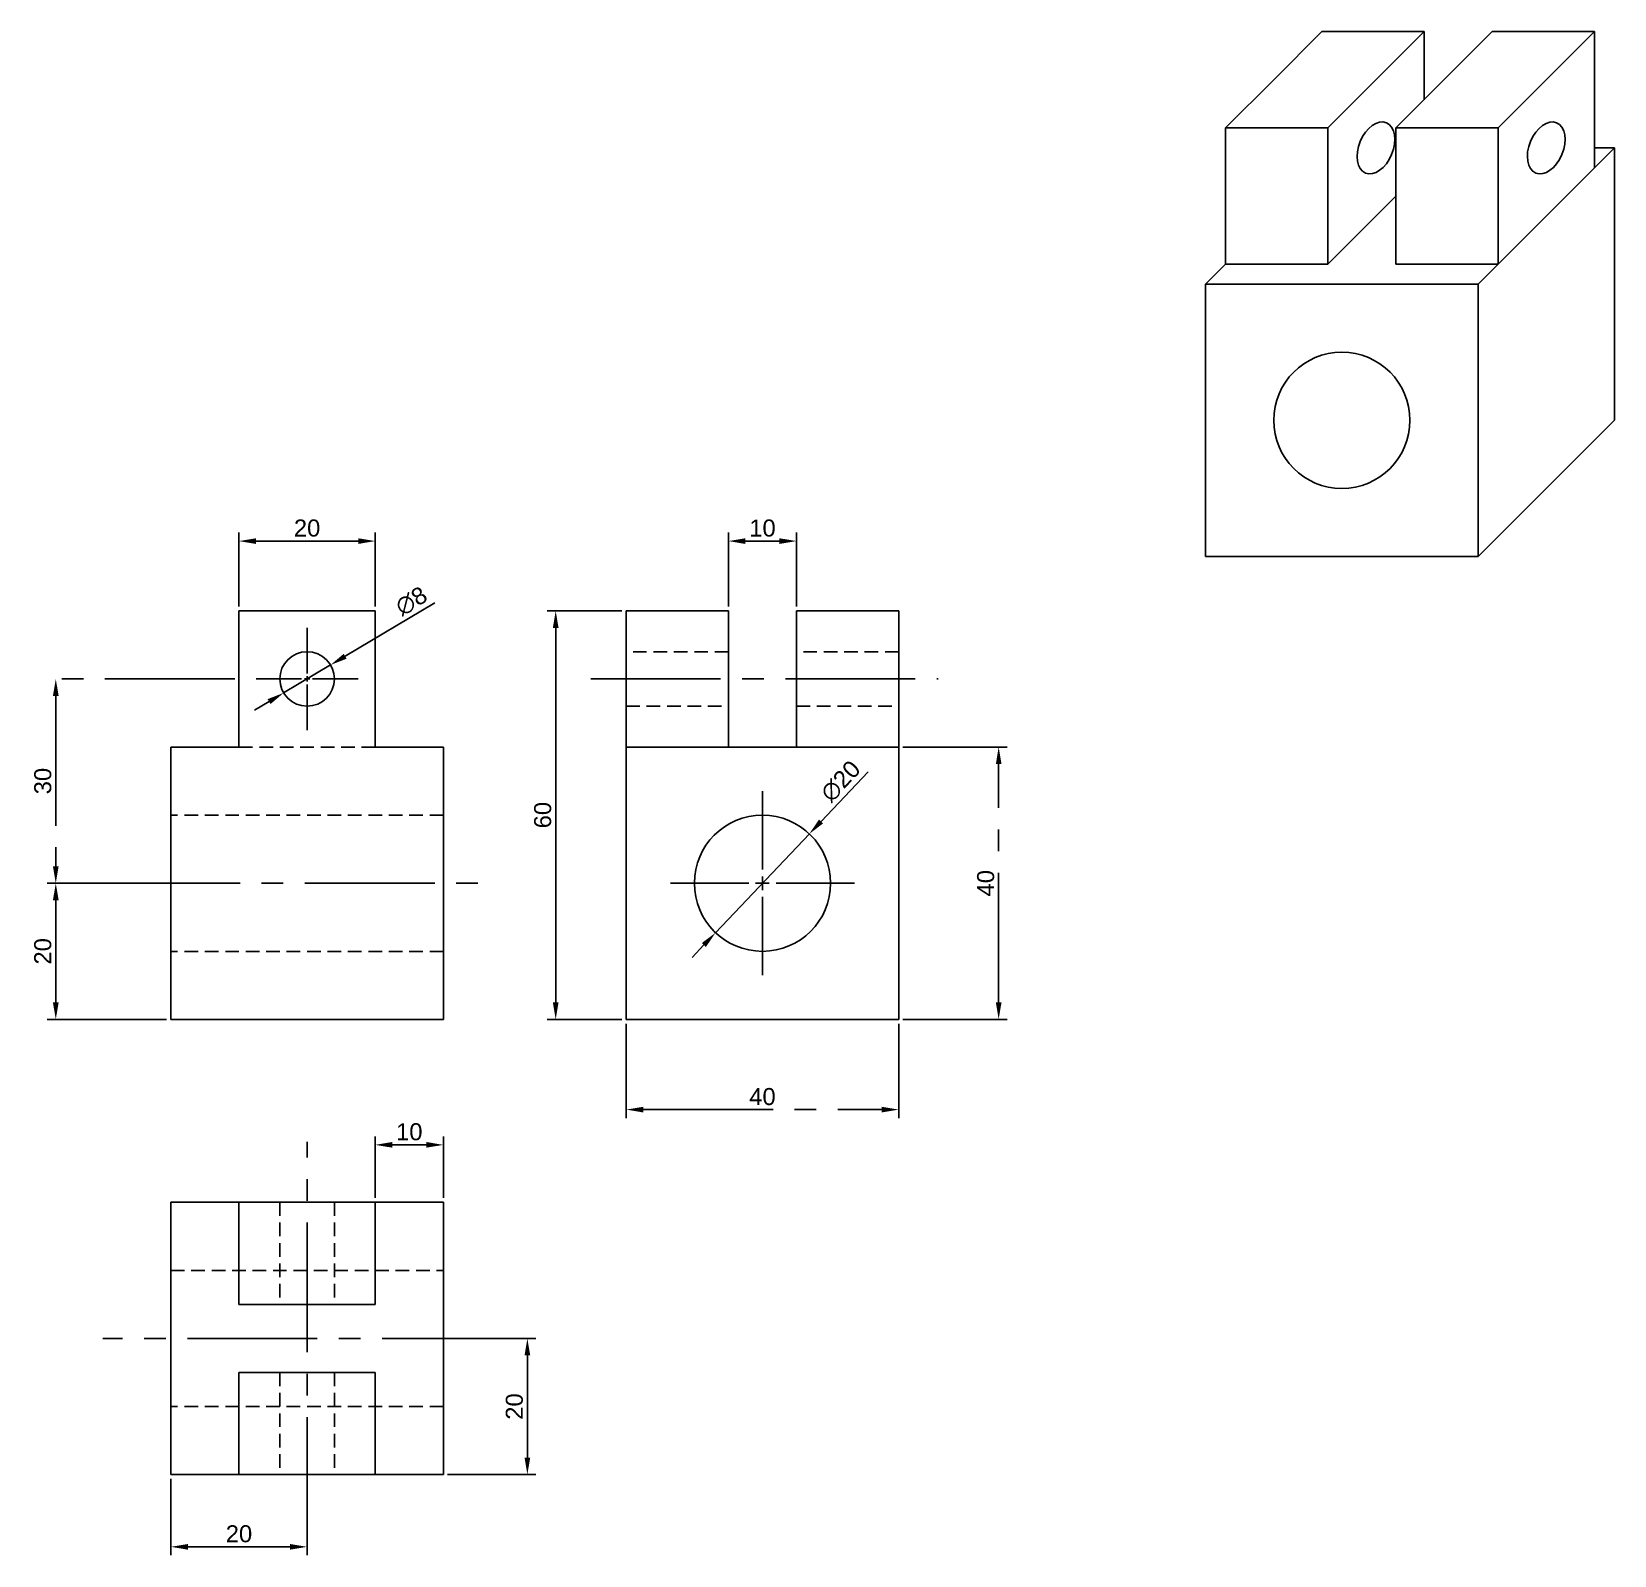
# Model space of a CAD drawing. Header units: millimetres. Extents: x 1980 to 2212, y 2470 to 2694.
import ezdxf

# ---------------------------------------------------------------- set-up
doc = ezdxf.new("R2010")
doc.units = ezdxf.units.MM
doc.linetypes.add('CENTRO2', pattern=[28.575, 19.05, -3.175, 3.175, -3.175])
doc.linetypes.add('JIS_02_2.0', pattern=[3, 2, -1])
doc.layers.add('centro', color=1, linetype='CENTRO2')
doc.layers.add('tracejada', color=7, linetype='JIS_02_2.0')
doc.styles.get("Standard").update_dxf_attribs({"font": 'arial.ttf'})
doc.dimstyles.new('ISO-25', dxfattribs={"dimtxt": 2.5, "dimasz": 2.5, "dimexe": 1.25, "dimexo": 0.625, "dimtad": 1, "dimtxsty": 'Standard', "dimcen": 2.5, "dimadec": 0, "dimazin": 0, "dimtfac": 1, "dimtmove": 0, "dimatfit": 3, "dimfxl": 1, "dimarcsym": 0})

# ---------------------------------------------------------------- blocks, each defined once
blk = doc.blocks.new('*D1')
at = {"color": 0, "lineweight": -2, "transparency": 16777216}
for p, q in [((2081.94, 2609.55), (2081.94, 2620.42)), ((2084.44, 2619.17), (2089.44, 2619.17)), ((2091.94, 2609.55), (2091.94, 2620.42))]:
    blk.add_line(p, q, dxfattribs=at)
at = {"color": 0, "transparency": 16777216}
for points in [[(2084.44, 2619.58), (2084.44, 2618.75), (2081.94, 2619.17)], [(2089.44, 2619.58), (2089.44, 2618.75), (2091.94, 2619.17)]]:
    blk.add_solid(points, dxfattribs=at)
at = {"layer": 'Defpoints', "color": 0, "transparency": 16777216}
for p in [(2091.94, 2619.17), (2081.94, 2608.93), (2091.94, 2608.93)]:
    blk.add_point(p, dxfattribs=at)
at = {"color": 0, "transparency": 16777216, "insert": (2086.94, 2621.07), "char_height": 2.5, "attachment_point": 5}
blk.add_mtext('10', dxfattribs=at)
blk = doc.blocks.new('*D2')
at = {"color": 0, "lineweight": -2, "transparency": 16777216}
for p, q in [((2066.31, 2608.93), (2055.34, 2608.93)), ((2056.59, 2551.43), (2056.59, 2606.43)), ((2066.31, 2548.93), (2055.34, 2548.93))]:
    blk.add_line(p, q, dxfattribs=at)
at = {"color": 0, "transparency": 16777216}
for points in [[(2056.17, 2606.43), (2057.01, 2606.43), (2056.59, 2608.93)], [(2056.17, 2551.43), (2057.01, 2551.43), (2056.59, 2548.93)]]:
    blk.add_solid(points, dxfattribs=at)
at = {"layer": 'Defpoints', "color": 0, "transparency": 16777216}
for p in [(2056.59, 2608.93), (2066.94, 2608.93), (2066.94, 2548.93)]:
    blk.add_point(p, dxfattribs=at)
at = {"color": 0, "transparency": 16777216, "insert": (2054.69, 2578.93), "char_height": 2.5, "attachment_point": 5, "rotation": 90}
blk.add_mtext('60', dxfattribs=at)
blk = doc.blocks.new('*U3')
at = {"color": 0, "linetype": 'CENTRO2', "transparency": 16777216}
for p, q in [((0, 2), (0, 13.5)), ((-13.5, 0), (-2, 0)), ((2, 0), (13.5, 0)), ((0, -13.5), (0, -2))]:
    blk.add_line(p, q, dxfattribs=at)
at = {"color": 0, "linetype": 'Continuous', "transparency": 16777216}
for p, q in [((-1, 0), (1, 0)), ((0, -1), (0, 1))]:
    blk.add_line(p, q, dxfattribs=at)
blk = doc.blocks.new('*U4')
at = {"color": 0, "linetype": 'CENTRO2', "transparency": 16777216}
for p, q in [((0, 0.8), (0, 7.5)), ((-7.5, 0), (-0.8, 0)), ((0.8, 0), (7.5, 0)), ((0, -7.5), (0, -0.8))]:
    blk.add_line(p, q, dxfattribs=at)
at = {"color": 0, "linetype": 'Continuous', "transparency": 16777216}
for p, q in [((-0.4, 0), (0.4, 0)), ((0, -0.4), (0, 0.4))]:
    blk.add_line(p, q, dxfattribs=at)
blk = doc.blocks.new('*D5')
at = {"color": 0, "lineweight": -2, "transparency": 16777216}
for p, q in [((2102.45, 2585.29), (2095.54, 2578)), ((2080.06, 2561.67), (2093.82, 2576.18)), ((2078.34, 2559.86), (2076.62, 2558.04))]:
    blk.add_line(p, q, dxfattribs=at)
at = {"color": 0, "transparency": 16777216}
for points in [[(2095.24, 2578.29), (2095.84, 2577.71), (2093.82, 2576.18)], [(2078.04, 2560.14), (2078.64, 2559.57), (2080.06, 2561.67)]]:
    blk.add_solid(points, dxfattribs=at)
at = {"layer": 'Defpoints', "color": 0, "transparency": 16777216}
for p in [(2093.82, 2576.18), (2080.06, 2561.67)]:
    blk.add_point(p, dxfattribs=at)
at = {"color": 0, "transparency": 16777216, "insert": (2098.42, 2583.91), "char_height": 2.5, "attachment_point": 5, "rotation": 46.5246}
blk.add_mtext('∅20', dxfattribs=at)
blk = doc.blocks.new('*D6')
at = {"color": 0, "lineweight": -2, "transparency": 16777216}
for p, q in [((2038.84, 2610.09), (2025.68, 2602.26)), ((2016.66, 2596.88), (2023.54, 2600.98)), ((2014.52, 2595.6), (2012.37, 2594.32))]:
    blk.add_line(p, q, dxfattribs=at)
at = {"color": 0, "transparency": 16777216}
for points in [[(2025.47, 2602.61), (2025.9, 2601.9), (2023.54, 2600.98)], [(2014.3, 2595.96), (2014.73, 2595.24), (2016.66, 2596.88)]]:
    blk.add_solid(points, dxfattribs=at)
at = {"layer": 'Defpoints', "color": 0, "transparency": 16777216}
for p in [(2023.54, 2600.98), (2016.66, 2596.88)]:
    blk.add_point(p, dxfattribs=at)
at = {"color": 0, "transparency": 16777216, "insert": (2035.41, 2610.35), "char_height": 2.5, "attachment_point": 5, "rotation": 30.7932}
blk.add_mtext('∅8', dxfattribs=at)
blk = doc.blocks.new('*D7')
at = {"layer": 'centro', "color": 0, "lineweight": -2, "transparency": 16777216}
for p, q in [((2066.94, 2548.3), (2066.94, 2534.44)), ((2106.94, 2548.3), (2106.94, 2534.44)), ((2069.44, 2535.69), (2104.44, 2535.69))]:
    blk.add_line(p, q, dxfattribs=at)
at = {"layer": 'centro', "color": 0, "transparency": 16777216}
for points in [[(2069.44, 2536.1), (2069.44, 2535.27), (2066.94, 2535.69)], [(2104.44, 2536.1), (2104.44, 2535.27), (2106.94, 2535.69)]]:
    blk.add_solid(points, dxfattribs=at)
at = {"layer": 'Defpoints', "color": 0, "transparency": 16777216}
for p in [(2066.94, 2548.93), (2106.94, 2548.93), (2106.94, 2535.69)]:
    blk.add_point(p, dxfattribs=at)
at = {"layer": 'centro', "color": 0, "transparency": 16777216, "insert": (2086.94, 2537.59), "char_height": 2.5, "attachment_point": 5}
blk.add_mtext('40', dxfattribs=at)
blk = doc.blocks.new('*D8')
at = {"layer": 'centro', "color": 0, "lineweight": -2, "transparency": 16777216}
for p, q in [((2010.1, 2609.55), (2010.1, 2620.42)), ((2027.6, 2619.17), (2012.6, 2619.17)), ((2030.1, 2609.55), (2030.1, 2620.42))]:
    blk.add_line(p, q, dxfattribs=at)
at = {"layer": 'centro', "color": 0, "transparency": 16777216}
for points in [[(2012.6, 2619.58), (2012.6, 2618.75), (2010.1, 2619.17)], [(2027.6, 2619.58), (2027.6, 2618.75), (2030.1, 2619.17)]]:
    blk.add_solid(points, dxfattribs=at)
at = {"layer": 'Defpoints', "color": 0, "transparency": 16777216}
for p in [(2010.1, 2619.17), (2010.1, 2608.93), (2030.1, 2608.93)]:
    blk.add_point(p, dxfattribs=at)
at = {"layer": 'centro', "color": 0, "transparency": 16777216, "insert": (2020.1, 2621.07), "char_height": 2.5, "attachment_point": 5}
blk.add_mtext('20', dxfattribs=at)
blk = doc.blocks.new('*D9')
at = {"layer": 'centro', "color": 0, "lineweight": -2, "transparency": 16777216}
for p, q in [((1999.48, 2568.93), (1981.96, 2568.93)), ((1983.21, 2551.43), (1983.21, 2566.43)), ((1999.48, 2548.93), (1981.96, 2548.93))]:
    blk.add_line(p, q, dxfattribs=at)
at = {"layer": 'centro', "color": 0, "transparency": 16777216}
for points in [[(1982.79, 2566.43), (1983.63, 2566.43), (1983.21, 2568.93)], [(1982.79, 2551.43), (1983.63, 2551.43), (1983.21, 2548.93)]]:
    blk.add_solid(points, dxfattribs=at)
at = {"layer": 'Defpoints', "color": 0, "transparency": 16777216}
for p in [(1983.21, 2568.93), (2000.1, 2568.93), (2000.1, 2548.93)]:
    blk.add_point(p, dxfattribs=at)
at = {"layer": 'centro', "color": 0, "transparency": 16777216, "insert": (1981.31, 2558.93), "char_height": 2.5, "attachment_point": 5, "rotation": 90}
blk.add_mtext('20', dxfattribs=at)
blk = doc.blocks.new('*D10')
at = {"layer": 'centro', "color": 0, "lineweight": -2, "transparency": 16777216}
for p, q in [((2009.48, 2598.93), (1981.96, 2598.93)), ((1983.21, 2596.43), (1983.21, 2571.43)), ((1999.48, 2568.93), (1981.96, 2568.93))]:
    blk.add_line(p, q, dxfattribs=at)
at = {"layer": 'centro', "color": 0, "transparency": 16777216}
for points in [[(1982.79, 2596.43), (1983.63, 2596.43), (1983.21, 2598.93)], [(1982.79, 2571.43), (1983.63, 2571.43), (1983.21, 2568.93)]]:
    blk.add_solid(points, dxfattribs=at)
at = {"layer": 'Defpoints', "color": 0, "transparency": 16777216}
for p in [(2010.1, 2598.93), (1983.21, 2568.93), (2000.1, 2568.93)]:
    blk.add_point(p, dxfattribs=at)
at = {"layer": 'centro', "color": 0, "transparency": 16777216, "insert": (1981.31, 2583.93), "char_height": 2.5, "attachment_point": 5, "rotation": 90}
blk.add_mtext('30', dxfattribs=at)
blk = doc.blocks.new('*D11')
at = {"layer": 'centro', "color": 0, "lineweight": -2, "transparency": 16777216}
for p, q in [((2107.56, 2588.93), (2122.86, 2588.93)), ((2121.61, 2551.43), (2121.61, 2586.43)), ((2107.56, 2548.93), (2122.86, 2548.93))]:
    blk.add_line(p, q, dxfattribs=at)
at = {"layer": 'centro', "color": 0, "transparency": 16777216}
for points in [[(2121.2, 2586.43), (2122.03, 2586.43), (2121.61, 2588.93)], [(2121.2, 2551.43), (2122.03, 2551.43), (2121.61, 2548.93)]]:
    blk.add_solid(points, dxfattribs=at)
at = {"layer": 'Defpoints', "color": 0, "transparency": 16777216}
for p in [(2106.94, 2588.93), (2121.61, 2588.93), (2106.94, 2548.93)]:
    blk.add_point(p, dxfattribs=at)
at = {"layer": 'centro', "color": 0, "transparency": 16777216, "insert": (2119.71, 2568.93), "char_height": 2.5, "attachment_point": 5, "rotation": 90}
blk.add_mtext('40', dxfattribs=at)
blk = doc.blocks.new('*D12')
at = {"layer": 'centro', "color": 0, "lineweight": -2, "transparency": 16777216}
for p, q in [((2030.1, 2522.71), (2030.1, 2531.76)), ((2032.6, 2530.51), (2037.6, 2530.51)), ((2040.1, 2522.71), (2040.1, 2531.76))]:
    blk.add_line(p, q, dxfattribs=at)
at = {"layer": 'centro', "color": 0, "transparency": 16777216}
for points in [[(2032.6, 2530.93), (2032.6, 2530.1), (2030.1, 2530.51)], [(2037.6, 2530.93), (2037.6, 2530.1), (2040.1, 2530.51)]]:
    blk.add_solid(points, dxfattribs=at)
at = {"layer": 'Defpoints', "color": 0, "transparency": 16777216}
for p in [(2040.1, 2530.51), (2030.1, 2522.09), (2040.1, 2522.09)]:
    blk.add_point(p, dxfattribs=at)
at = {"layer": 'centro', "color": 0, "transparency": 16777216, "insert": (2035.1, 2532.42), "char_height": 2.5, "attachment_point": 5}
blk.add_mtext('10', dxfattribs=at)
blk = doc.blocks.new('*D13')
at = {"layer": 'centro', "color": 0, "lineweight": -2, "transparency": 16777216}
for p, q in [((2000.1, 2481.46), (2000.1, 2470.24)), ((2020.1, 2481.46), (2020.1, 2470.24)), ((2002.6, 2471.49), (2017.6, 2471.49))]:
    blk.add_line(p, q, dxfattribs=at)
at = {"layer": 'centro', "color": 0, "transparency": 16777216}
for points in [[(2002.6, 2471.9), (2002.6, 2471.07), (2000.1, 2471.49)], [(2017.6, 2471.9), (2017.6, 2471.07), (2020.1, 2471.49)]]:
    blk.add_solid(points, dxfattribs=at)
at = {"layer": 'Defpoints', "color": 0, "transparency": 16777216}
for p in [(2000.1, 2482.09), (2020.1, 2482.09), (2020.1, 2471.49)]:
    blk.add_point(p, dxfattribs=at)
at = {"layer": 'centro', "color": 0, "transparency": 16777216, "insert": (2010.1, 2473.39), "char_height": 2.5, "attachment_point": 5}
blk.add_mtext('20', dxfattribs=at)
blk = doc.blocks.new('*D14')
at = {"layer": 'centro', "color": 0, "lineweight": -2, "transparency": 16777216}
for p, q in [((2040.73, 2502.09), (2053.68, 2502.09)), ((2052.43, 2484.59), (2052.43, 2499.59)), ((2040.73, 2482.09), (2053.68, 2482.09))]:
    blk.add_line(p, q, dxfattribs=at)
at = {"layer": 'centro', "color": 0, "transparency": 16777216}
for points in [[(2052.02, 2499.59), (2052.85, 2499.59), (2052.43, 2502.09)], [(2052.02, 2484.59), (2052.85, 2484.59), (2052.43, 2482.09)]]:
    blk.add_solid(points, dxfattribs=at)
at = {"layer": 'Defpoints', "color": 0, "transparency": 16777216}
for p in [(2040.1, 2502.09), (2052.43, 2502.09), (2040.1, 2482.09)]:
    blk.add_point(p, dxfattribs=at)
at = {"layer": 'centro', "color": 0, "transparency": 16777216, "insert": (2050.53, 2492.09), "char_height": 2.5, "attachment_point": 5, "rotation": 90}
blk.add_mtext('20', dxfattribs=at)

msp = doc.modelspace()

# ---------------------------------------------------------------- linework, layer by layer
for p, q in [((2161.984, 2686.904), (2169.055, 2693.975)), ((2169.055, 2693.975), (2184.055, 2693.975)), ((2169.913, 2679.833), (2184.055, 2693.975)), ((2179.913, 2679.833), (2194.055, 2693.975)), ((2184.055, 2683.975), (2184.055, 2693.975)), ((2194.055, 2693.975), (2209.055, 2693.975)), ((2209.055, 2693.975), (2201.984, 2686.904)), ((2209.055, 2673.975), (2209.055, 2693.975)), ((2154.913, 2679.833), (2161.984, 2686.904)), ((2201.984, 2686.904), (2194.913, 2679.833)), ((2154.913, 2659.833), (2154.913, 2679.833)), ((2154.913, 2679.833), (2169.913, 2679.833)), ((2169.913, 2659.833), (2169.913, 2679.833)), ((2179.913, 2659.833), (2179.913, 2679.833)), ((2179.913, 2679.833), (2194.913, 2679.833)), ((2194.913, 2679.833), (2194.913, 2659.833)), ((2191.984, 2656.904), (2211.984, 2676.904)), ((2211.984, 2676.904), (2209.055, 2676.904)), ((2211.984, 2636.904), (2211.984, 2676.904)), ((2169.913, 2659.833), (2179.913, 2669.833)), ((2151.984, 2656.904), (2154.913, 2659.833)), ((2169.913, 2659.833), (2154.913, 2659.833)), ((2194.913, 2659.833), (2179.913, 2659.833)), ((2151.984, 2656.904), (2151.984, 2616.904)), ((2191.984, 2656.904), (2151.984, 2656.904)), ((2191.984, 2616.904), (2191.984, 2656.904)), ((2191.984, 2616.904), (2211.984, 2636.904)), ((2151.984, 2616.904), (2191.984, 2616.904)), ((2030.1, 2608.928), (2010.1, 2608.928)), ((2010.1, 2608.928), (2010.1, 2588.928)), ((2030.1, 2588.928), (2030.1, 2608.928)), ((2066.94, 2608.928), (2066.94, 2588.928)), ((2066.94, 2608.928), (2081.94, 2608.928)), ((2081.94, 2608.928), (2081.94, 2588.928)), ((2091.94, 2608.928), (2091.94, 2588.928)), ((2091.94, 2608.928), (2106.94, 2608.928)), ((2106.94, 2608.928), (2106.94, 2588.928)), ((2000.1, 2548.928), (2000.1, 2588.928)), ((2000.1, 2588.928), (2010.1, 2588.928)), ((2030.1, 2588.928), (2040.1, 2588.928)), ((2040.1, 2588.928), (2040.1, 2548.928)), ((2066.94, 2588.928), (2066.94, 2548.928)), ((2106.94, 2588.928), (2066.94, 2588.928)), ((2106.94, 2548.928), (2106.94, 2588.928)), ((2040.1, 2548.928), (2000.1, 2548.928)), ((2066.94, 2548.928), (2106.94, 2548.928)), ((2000.1, 2522.088), (2000.1, 2482.088)), ((2040.1, 2522.088), (2000.1, 2522.088)), ((2010.1, 2522.088), (2010.1, 2507.088)), ((2030.1, 2522.088), (2030.1, 2507.088)), ((2040.1, 2482.088), (2040.1, 2522.088)), ((2010.1, 2507.088), (2030.1, 2507.088)), ((2010.1, 2497.088), (2030.1, 2497.088)), ((2010.1, 2497.088), (2010.1, 2482.088)), ((2030.1, 2497.088), (2030.1, 2482.088)), ((2000.1, 2482.088), (2040.1, 2482.088))]:
    msp.add_line(p, q)
for centre, radius in [((2171.984, 2636.904), 10), ((2020.1, 2598.928), 4), ((2086.94, 2568.928), 10)]:
    msp.add_circle(centre, radius)
for centre in [(2176.984, 2676.904), (2201.984, 2676.904)]:
    msp.add_ellipse(centre, major_axis=(-1.531, -3.696), ratio=0.625)
at = {"layer": 'centro', "color": 1}
for p, q in [((2061.74, 2598.928), (2112.716, 2598.928)), ((1991.201, 2568.928), (2047.412, 2568.928)), ((2020.1, 2471.486), (2020.1, 2530.972)), ((2050.167, 2502.088), (1990.098, 2502.088))]:
    msp.add_line(p, q, dxfattribs=at)
at = {"layer": 'tracejada', "color": 7}
for p, q in [((2081.94, 2602.928), (2066.94, 2602.928)), ((2106.94, 2602.928), (2091.94, 2602.928)), ((2106.94, 2594.928), (2106.94, 2602.928)), ((2066.94, 2594.928), (2081.94, 2594.928)), ((2091.94, 2594.928), (2106.94, 2594.928)), ((2010.1, 2588.928), (2030.1, 2588.928)), ((2040.1, 2578.928), (2000.1, 2578.928)), ((2040.1, 2558.928), (2000.1, 2558.928)), ((2016.1, 2522.088), (2016.1, 2507.088)), ((2024.1, 2522.088), (2024.1, 2507.088)), ((2000.1, 2512.088), (2040.1, 2512.088)), ((2016.1, 2497.088), (2016.1, 2482.088)), ((2024.1, 2497.088), (2024.1, 2482.088)), ((2040.1, 2492.088), (2000.1, 2492.088)), ((2040.1, 2492.088), (2040.1, 2492.088))]:
    msp.add_line(p, q, dxfattribs=at)

# ---------------------------------------------------------------- block references
at = {"color": 1, "linetype": 'CENTRO2'}
for name, p in [('*U4', (2020.1, 2598.928)), ('*U3', (2086.94, 2568.928))]:
    msp.add_blockref(name, p, dxfattribs=at)

# ---------------------------------------------------------------- dimensions: what is measured, and where the dimension line sits
at = {"color": 1}
dim = msp.add_linear_dim(base=(2091.94, 2619.167), p1=(2081.94, 2608.928), p2=(2091.94, 2608.928), dimstyle='ISO-25', dxfattribs=at)
dim.commit()
dim.dimension.update_dxf_attribs({"geometry": '*D1', "text_midpoint": (2086.94, 2621.069)})
dim = msp.add_diameter_dim_2p(p1=(2016.664, 2596.88), p2=(2023.536, 2600.975), dimstyle='ISO-25', dxfattribs=at)
dim.commit()
dim.dimension.update_dxf_attribs({"geometry": '*D6', "text_midpoint": (2036.424, 2608.656), "dimtype": 163})
dim = msp.add_linear_dim(base=(2056.589, 2608.928), p1=(2066.94, 2548.928), p2=(2066.94, 2608.928), angle=90, dimstyle='ISO-25', dxfattribs=at)
dim.commit()
dim.dimension.update_dxf_attribs({"geometry": '*D2', "text_midpoint": (2054.687, 2578.928)})
dim = msp.add_diameter_dim_2p(p1=(2080.059, 2561.671), p2=(2093.82, 2576.184), dimstyle='ISO-25', dxfattribs=at)
dim.commit()
dim.dimension.update_dxf_attribs({"geometry": '*D5', "text_midpoint": (2098.425, 2583.906)})
at = {"layer": 'centro', "color": 1}
for base, p1, p2, picture, middle in [((2010.1, 2619.167), (2030.1, 2608.928), (2010.1, 2608.928), '*D8', (2020.1, 2621.069)), ((2106.94, 2535.687), (2066.94, 2548.928), (2106.94, 2548.928), '*D7', (2086.94, 2537.588)), ((2040.1, 2530.514), (2030.1, 2522.088), (2040.1, 2522.088), '*D12', (2035.1, 2532.415)), ((2020.1, 2471.486), (2000.1, 2482.088), (2020.1, 2482.088), '*D13', (2010.1, 2473.388))]:
    dim = msp.add_linear_dim(base=base, p1=p1, p2=p2, dimstyle='ISO-25', dxfattribs=at)
    dim.commit()
    dim.dimension.update_dxf_attribs({"geometry": picture, "text_midpoint": middle})
for base, p1, p2, picture, middle in [((1983.211, 2568.928), (2010.1, 2598.928), (2000.1, 2568.928), '*D10', (1981.309, 2583.928)), ((2121.614, 2588.928), (2106.94, 2548.928), (2106.94, 2588.928), '*D11', (2119.713, 2568.928)), ((1983.211, 2568.928), (2000.1, 2548.928), (2000.1, 2568.928), '*D9', (1981.31, 2558.928)), ((2052.432, 2502.088), (2040.1, 2482.088), (2040.1, 2502.088), '*D14', (2050.53, 2492.088))]:
    dim = msp.add_linear_dim(base=base, p1=p1, p2=p2, angle=90, dimstyle='ISO-25', dxfattribs=at)
    dim.commit()
    dim.dimension.update_dxf_attribs({"geometry": picture, "text_midpoint": middle})

doc.saveas('drawing.dxf')
